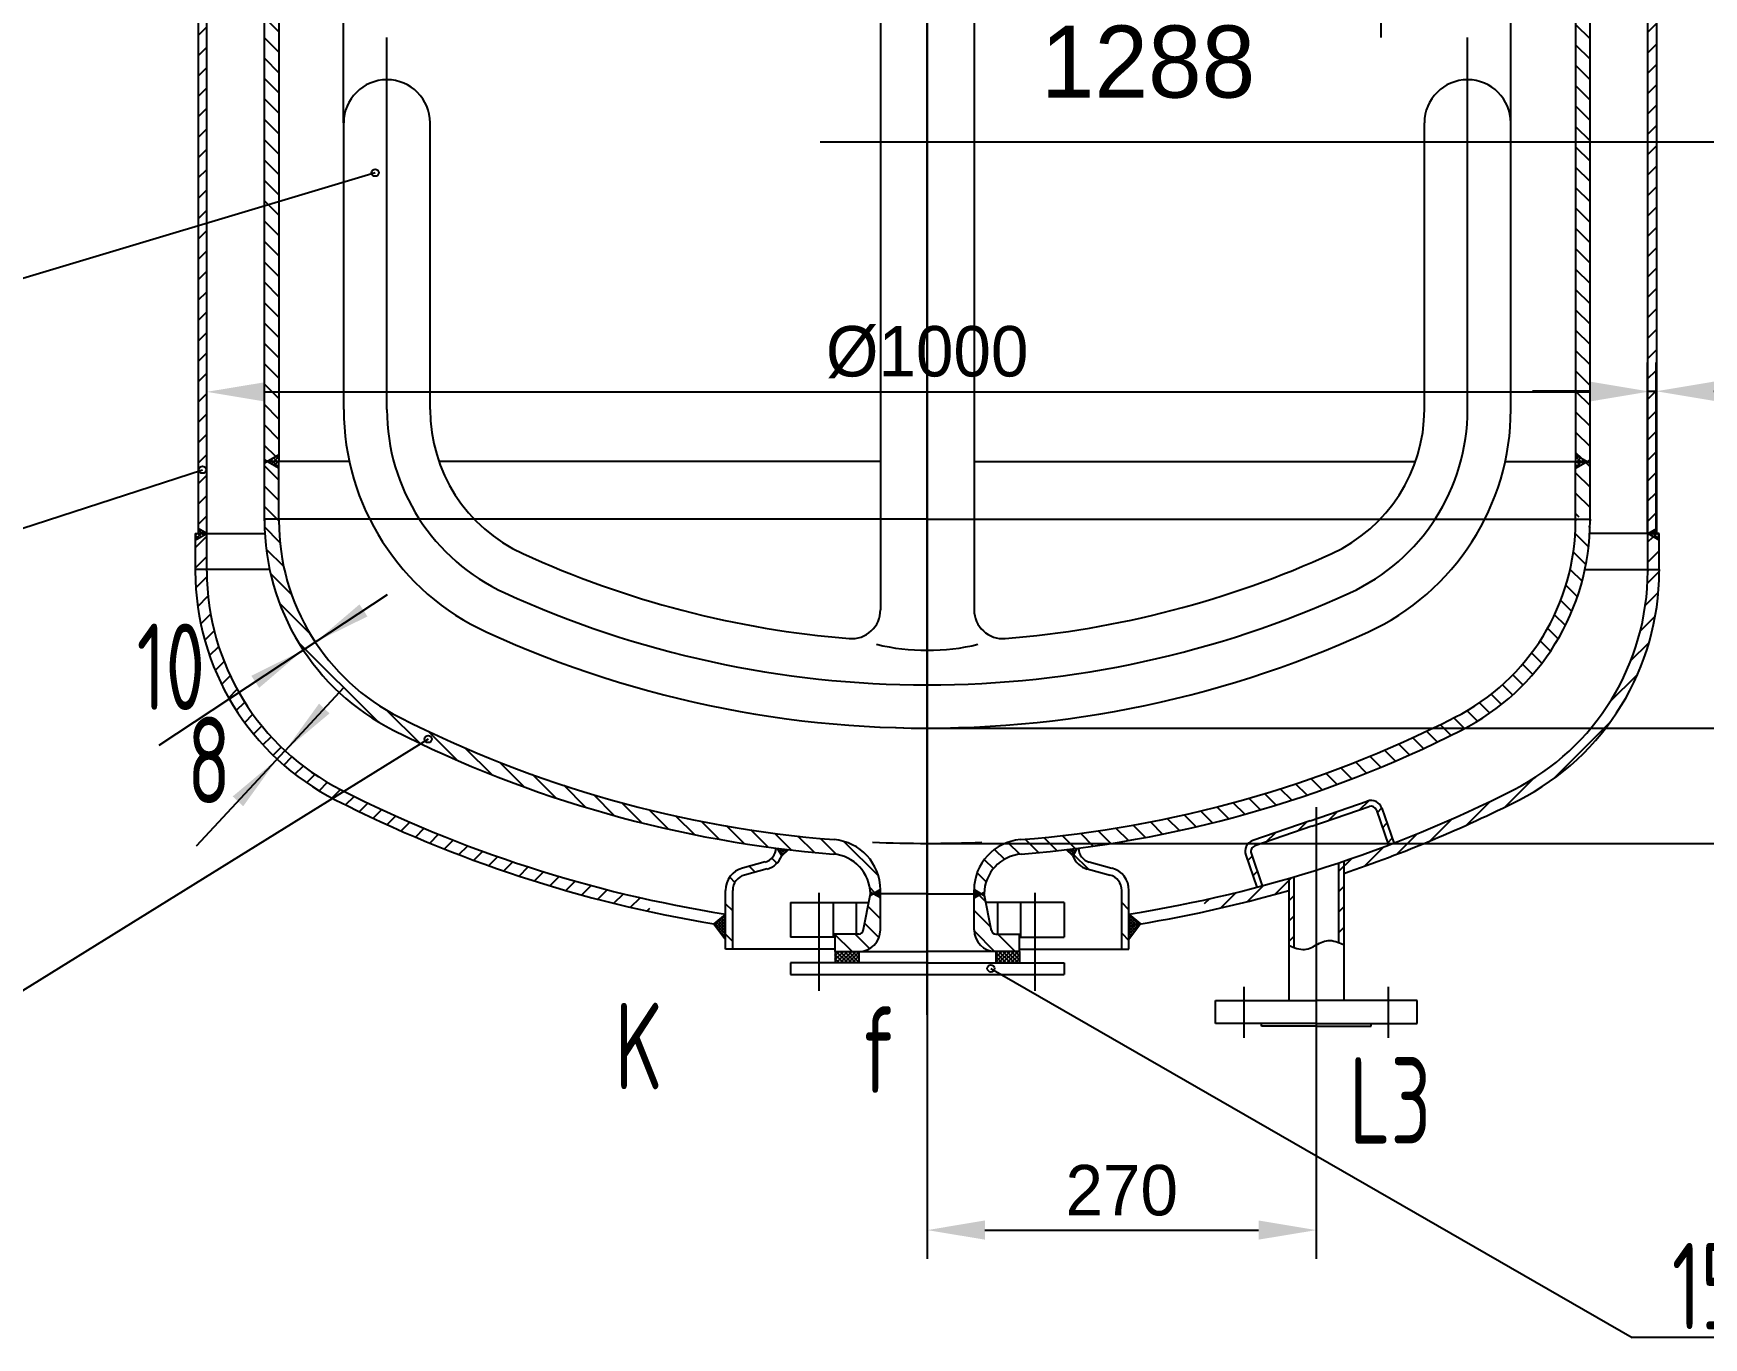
# Model space of a CAD drawing. Extents: x 184 to 1198, y -216 to 625.
# Drawn here: x 695 to 810.9, y 251.5 to 342 of the extents above; entities that cross this region are included whole.
import ezdxf

# ---------------------------------------------------------------- set-up
doc = ezdxf.new("R2010")
doc.units = 0
doc.linetypes.add('DASHDOT', pattern=[18, 15, -1, 1, -1])
doc.layers.get('0').update_dxf_attribs({"color": 8, "linetype": 'CONTINUOUS'})
doc.layers.get('DEFPOINTS').update_dxf_attribs({"linetype": 'CONTINUOUS'})
for name, color, linetype in [('0-EQUIPMENT', 7, 'CONTINUOUS'), ('1', 8, 'CONTINUOUS'), ('2', 94, 'DASHDOT'), ('85', 7, 'CONTINUOUS')]:
    doc.layers.add(name, color=color, linetype=linetype)
doc.styles.add('HZTXT', font='tssdeng.shx', dxfattribs={"width": 0.8, "bigfont": 'tssdchn.shx'})
doc.styles.get("Standard").update_dxf_attribs({"font": 'cadt_en', "bigfont": 'cadt_hz'})
doc.styles.add('STYLE1', font='cadt_en.shx', dxfattribs={"width": 0.650136, "bigfont": 'cadt_hz.shx'})
doc.styles.add('STYLE7', font='cadt_en.shx', dxfattribs={"width": 0.971372, "bigfont": 'cadt_hz.shx'})
doc.dimstyles.get("Standard").update_dxf_attribs({"dimtxt": 3.5, "dimasz": 4, "dimexe": 2, "dimexo": 0, "dimgap": 1, "dimtad": 1, "dimtoh": 1, "dimdec": 4, "dimzin": 0, "dimtxsty": 'STANDARD', "dimcen": 0, "dimazin": 3, "dimtfac": 1, "dimtdec": 4, "dimtmove": 0, "dimatfit": 3, "dimtolj": 1, "dimtzin": 0})

# ---------------------------------------------------------------- blocks, each defined once
blk = doc.blocks.new('*U4')
at = {"layer": '1'}
for p, q in [((760.28, 282.51), (760.63, 282.16)), ((760.28, 282.26), (760.46, 282.44, 1)), ((760.28, 281.97), (760.64, 282.33)), ((760.28, 282.23), (760.45, 282.06)), ((760.81, 282.27), (760.88, 282.19)), ((760.82, 282.23), (760.92, 282.33)), ((761, 282.12), (761.01, 282.13))]:
    blk.add_line(p, q, dxfattribs=at)
blk = doc.blocks.new('*U5')
at = {"layer": '1'}
for p, q in [((761.79, 278.11), (761.93, 278.25, 1)), ((761.79, 277.82), (762.22, 278.25)), ((761.79, 277.54), (762.5, 278.25)), ((761.98, 277.45), (762.78, 278.25)), ((762.8, 277.45), (762, 278.25)), ((762.26, 277.45), (763.06, 278.25)), ((762.28, 278.25), (763.08, 277.45)), ((762.55, 277.45), (763.35, 278.25)), ((762.56, 278.25), (763.36, 277.45)), ((763.43, 277.66), (762.85, 278.25)), ((763.43, 277.94), (763.13, 278.25)), ((763.43, 278.23), (763.41, 278.25)), ((762.51, 277.45), (761.79, 278.17)), ((762.23, 277.45), (761.79, 277.89)), ((761.79, 277.61), (761.95, 277.45)), ((762.83, 277.45), (763.43, 278.05)), ((763.11, 277.45), (763.43, 277.77)), ((763.4, 277.45), (763.43, 277.49))]:
    blk.add_line(p, q, dxfattribs=at)
blk = doc.blocks.new('*U10')
at = {"layer": '1'}
for p, q in [((711.16, 312.29), (711.03, 312.17)), ((711.12, 312.19), (711.03, 312.28)), ((711.5, 312.1), (711.3, 312.29)), ((711.63, 312.48), (711.34, 312.19)), ((712.03, 311.84), (711.48, 312.39)), ((712.03, 312.6), (711.52, 312.09)), ((712.03, 312.13), (711.66, 312.5)), ((712.03, 312.32), (711.7, 311.98)), ((712.03, 312.41), (711.84, 312.6)), ((712.03, 312.04), (711.88, 311.88, 1)), ((712.03, 312.69), (712.02, 312.7))]:
    blk.add_line(p, q, dxfattribs=at)
blk = doc.blocks.new('*U11')
at = {"layer": '1'}
for p, q in [((753.07, 282.12), (753.06, 282.13)), ((753.25, 282.23), (753.14, 282.33)), ((753.26, 282.27), (753.18, 282.19)), ((753.78, 281.97), (753.42, 282.33)), ((753.78, 282.51), (753.44, 282.16)), ((753.78, 282.26), (753.6, 282.44)), ((753.78, 282.23), (753.61, 282.06, 1))]:
    blk.add_line(p, q, dxfattribs=at)
blk = doc.blocks.new('*U12')
at = {"layer": '1'}
for p, q in [((750.63, 277.66), (751.22, 278.25)), ((750.63, 277.94), (750.94, 278.25)), ((750.63, 278.23), (750.66, 278.25)), ((751.5, 278.25), (750.7, 277.45)), ((751.52, 277.45), (750.72, 278.25)), ((751.79, 278.25), (750.99, 277.45)), ((751.8, 277.45), (751, 278.25)), ((751.27, 277.45), (752.07, 278.25)), ((752.08, 277.45), (751.28, 278.25)), ((752.27, 277.54), (751.57, 278.25)), ((752.27, 277.82), (751.85, 278.25)), ((752.27, 278.11), (752.13, 278.25)), ((751.24, 277.45), (750.63, 278.05)), ((750.95, 277.45), (750.63, 277.77)), ((750.67, 277.45), (750.63, 277.49)), ((751.55, 277.45), (752.27, 278.17)), ((751.83, 277.45), (752.27, 277.89)), ((752.27, 277.61), (752.12, 277.45, 1))]:
    blk.add_line(p, q, dxfattribs=at)
blk = doc.blocks.new('*U13')
at = {"layer": '1'}
for p, q in [((802.03, 312.69), (802.05, 312.7, 1)), ((802.03, 312.41), (802.22, 312.6)), ((802.03, 312.6), (802.55, 312.09)), ((802.03, 312.13), (802.4, 312.5)), ((802.03, 311.84), (802.58, 312.39)), ((802.03, 312.32), (802.37, 311.98)), ((802.03, 312.04), (802.19, 311.88)), ((802.44, 312.48), (802.73, 312.19)), ((802.57, 312.1), (802.76, 312.29)), ((802.91, 312.29), (803.03, 312.17)), ((802.94, 312.19), (803.03, 312.28))]:
    blk.add_line(p, q, dxfattribs=at)
blk = doc.blocks.new('*U20')
at = {"layer": '1'}
for p, q in [((706.23, 306.84), (706.79, 307.39)), ((706.23, 307.12), (706.36, 307.25)), ((706.41, 307.25), (706.64, 307.02)), ((706.43, 307.51), (706.82, 307.13)), ((706.43, 307.32), (706.61, 307.49, 1)), ((706.79, 307.11), (706.97, 307.29)), ((706.9, 307.33), (707, 307.23)), ((706.23, 307.14), (706.46, 306.92)), ((706.23, 306.86), (706.28, 306.81))]:
    blk.add_line(p, q, dxfattribs=at)
blk = doc.blocks.new('*U21')
at = {"layer": '1'}
for p, q in [((807.17, 307.33), (807.07, 307.23)), ((807.28, 307.11), (807.1, 307.29)), ((807.63, 307.51), (807.25, 307.13)), ((807.83, 306.84), (807.28, 307.39)), ((807.66, 307.25), (807.43, 307.02)), ((807.63, 307.32), (807.46, 307.49)), ((807.83, 307.12), (807.7, 307.25)), ((807.83, 307.14), (807.61, 306.92)), ((807.83, 306.86), (807.79, 306.81, 1))]:
    blk.add_line(p, q, dxfattribs=at)
blk = doc.blocks.new('*U22')
for p, q in [((782.13, 278.68), (782.22, 278.64, 1)), ((782.22, 278.64), (782.32, 278.6)), ((782.32, 278.6), (782.43, 278.55)), ((782.43, 278.55), (782.55, 278.51)), ((782.55, 278.51), (782.68, 278.46)), ((782.68, 278.46), (782.82, 278.43)), ((782.82, 278.43), (782.95, 278.4)), ((782.95, 278.4), (783.09, 278.39)), ((783.09, 278.39), (783.21, 278.39)), ((783.21, 278.39), (783.34, 278.41)), ((783.34, 278.41), (783.46, 278.44)), ((783.46, 278.44), (783.58, 278.48)), ((783.58, 278.48), (783.69, 278.53)), ((783.69, 278.53), (783.81, 278.58)), ((783.81, 278.58), (783.92, 278.64)), ((783.92, 278.64), (784.03, 278.7)), ((784.03, 278.7), (784.14, 278.76)), ((784.14, 278.76), (784.26, 278.82)), ((784.26, 278.82), (784.37, 278.87)), ((784.37, 278.87), (784.49, 278.92)), ((784.49, 278.92), (784.61, 278.96)), ((784.61, 278.96), (784.73, 278.99)), ((784.73, 278.99), (784.85, 279.01)), ((784.85, 279.01), (784.98, 279.01)), ((784.98, 279.01), (785.11, 279)), ((785.11, 279), (785.25, 278.97)), ((785.25, 278.97), (785.38, 278.94)), ((785.38, 278.94), (785.51, 278.89)), ((785.51, 278.89), (785.64, 278.85)), ((785.64, 278.85), (785.75, 278.8)), ((785.75, 278.8), (785.85, 278.76)), ((785.85, 278.76), (785.93, 278.72))]:
    blk.add_line(p, q)
blk = doc.blocks.new('*D30')
at = {"layer": '0-EQUIPMENT', "color": 0}
for p, q in [((716.53, 335.75), (716.53, 348.73)), ((797.53, 335.75), (797.53, 348.73)), ((720.53, 346.73), (793.53, 346.73))]:
    blk.add_line(p, q, dxfattribs=at)
for points in [[(720.53, 347.4), (720.53, 346.06), (716.53, 346.73)], [(793.53, 347.4), (793.53, 346.06), (797.53, 346.73)]]:
    blk.add_solid(points, dxfattribs=at)
at = {"layer": 'DEFPOINTS', "color": 0}
for p in [(797.53, 346.73), (716.53, 335.75), (797.53, 335.75)]:
    blk.add_point(p, dxfattribs=at)
at = {"layer": '0-EQUIPMENT', "color": 0, "insert": (757.03, 349.48), "char_height": 3.5, "attachment_point": 5}
blk.add_mtext('\\A1;810', dxfattribs=at)
blk = doc.blocks.new('*D31')
at = {"layer": '0-EQUIPMENT', "color": 0}
for p, q in [((707.03, 307.25), (707.03, 319.09)), ((807.03, 307.25), (807.03, 319.09)), ((711.03, 317.09), (803.03, 317.09))]:
    blk.add_line(p, q, dxfattribs=at)
for points in [[(711.03, 317.75), (711.03, 316.42), (707.03, 317.09)], [(803.03, 317.75), (803.03, 316.42), (807.03, 317.09)]]:
    blk.add_solid(points, dxfattribs=at)
at = {"layer": 'DEFPOINTS', "color": 0}
for p in [(807.03, 317.09), (707.03, 307.25), (807.03, 307.25)]:
    blk.add_point(p, dxfattribs=at)
at = {"layer": '0-EQUIPMENT', "color": 0, "insert": (757.03, 319.84), "char_height": 3.5, "attachment_point": 5}
blk.add_mtext('\\A1;%%c1000', dxfattribs=at)
blk = doc.blocks.new('*D32')
at = {"layer": '0-EQUIPMENT', "color": 0}
for p, q in [((757.03, 272.49), (757.03, 256.91)), ((784.03, 268.18), (784.03, 256.91)), ((761.03, 258.91), (780.03, 258.91))]:
    blk.add_line(p, q, dxfattribs=at)
for points in [[(761.03, 259.58), (761.03, 258.25), (757.03, 258.91)], [(780.03, 259.58), (780.03, 258.25), (784.03, 258.91)]]:
    blk.add_solid(points, dxfattribs=at)
at = {"layer": 'DEFPOINTS', "color": 0}
for p in [(757.03, 272.49), (784.03, 268.18), (784.03, 258.91)]:
    blk.add_point(p, dxfattribs=at)
at = {"layer": '0-EQUIPMENT', "color": 0, "insert": (770.53, 261.66), "char_height": 3.5, "attachment_point": 5}
blk.add_mtext('\\A1;270', dxfattribs=at)
blk = doc.blocks.new('*D35')
for p, q in [((807.03, 385.75), (854.03, 385.75)), ((851.53, 285.75), (851.53, 385.75)), ((757.03, 285.75), (854.03, 285.75))]:
    blk.add_line(p, q)
for points in [[(851.53, 385.75), (852.03, 381.75), (851.03, 381.75)], [(851.53, 285.75), (851.03, 289.75), (852.03, 289.75)]]:
    blk.add_solid(points)
at = {"style": 'STYLE1'}
blk.add_text('1000', height=5, rotation=90, dxfattribs=at).set_placement((848.44, 328.72))
blk = doc.blocks.new('*U50')
for p, q in [((712.03, 377.43), (711.03, 378.43, 1)), ((712.03, 376.01), (711.03, 377.01)), ((712.03, 374.6), (711.03, 375.6)), ((712.03, 373.19), (711.03, 374.19)), ((712.03, 371.77), (711.03, 372.77)), ((712.03, 370.36), (711.03, 371.36)), ((712.03, 368.94), (711.03, 369.94)), ((712.03, 367.53), (711.03, 368.53)), ((712.03, 366.11), (711.03, 367.11)), ((712.03, 364.7), (711.03, 365.7)), ((711.03, 364.29), (712.03, 363.29)), ((711.03, 362.87), (712.03, 361.87)), ((712.03, 360.46), (711.03, 361.46)), ((712.03, 359.04), (711.03, 360.04)), ((712.03, 357.63), (711.03, 358.63)), ((712.03, 356.22), (711.03, 357.22)), ((712.03, 354.8), (711.03, 355.8)), ((711.03, 354.39), (712.03, 353.39)), ((711.03, 352.97), (712.03, 351.97)), ((711.03, 351.56), (712.03, 350.56)), ((711.03, 350.14), (712.03, 349.14)), ((711.03, 348.73), (712.03, 347.73)), ((712.03, 346.32), (711.03, 347.32)), ((712.03, 344.9), (711.03, 345.9)), ((712.03, 343.49), (711.03, 344.49)), ((712.03, 342.07), (711.03, 343.07)), ((712.03, 340.66), (711.03, 341.66)), ((711.03, 340.24), (712.03, 339.24)), ((711.03, 338.83), (712.03, 337.83)), ((711.03, 337.42), (712.03, 336.42)), ((711.03, 336), (712.03, 335)), ((711.03, 334.59), (712.03, 333.59)), ((712.03, 332.17), (711.03, 333.17)), ((712.03, 330.76), (711.03, 331.76)), ((712.03, 329.34), (711.03, 330.34)), ((712.03, 327.93), (711.03, 328.93)), ((712.03, 326.52), (711.03, 327.52)), ((712.03, 325.1), (711.03, 326.1)), ((711.03, 324.69), (712.03, 323.69)), ((711.03, 323.27), (712.03, 322.27)), ((711.03, 321.86), (712.03, 320.86)), ((711.03, 320.45), (712.03, 319.45)), ((711.03, 319.03), (712.03, 318.03)), ((712.03, 316.62), (711.03, 317.62)), ((712.03, 315.2), (711.03, 316.2)), ((712.03, 313.79), (711.03, 314.79)), ((711.82, 312.59), (711.03, 313.37))]:
    blk.add_line(p, q)
blk = doc.blocks.new('*U52')
for p, q in [((802.03, 377.94), (803.03, 376.94)), ((802.71, 378.68), (803.03, 378.35, 1)), ((802.03, 376.52), (803.03, 375.52)), ((802.03, 375.11), (803.03, 374.11)), ((802.03, 373.7), (803.03, 372.7)), ((802.03, 372.28), (803.03, 371.28)), ((802.03, 370.87), (803.03, 369.87)), ((802.03, 369.45), (803.03, 368.45)), ((802.03, 368.04), (803.03, 367.04)), ((802.03, 366.62), (803.03, 365.62)), ((802.03, 365.21), (803.03, 364.21)), ((802.03, 363.8), (803.03, 362.8)), ((802.03, 362.38), (803.03, 361.38)), ((802.03, 360.97), (803.03, 359.97)), ((802.03, 359.55), (803.03, 358.55)), ((802.03, 358.14), (803.03, 357.14)), ((802.03, 356.72), (803.03, 355.72)), ((802.03, 355.31), (803.03, 354.31)), ((802.03, 353.9), (803.03, 352.9)), ((802.03, 352.48), (803.03, 351.48)), ((802.03, 351.07), (803.03, 350.07)), ((802.03, 349.65), (803.03, 348.65)), ((802.03, 348.24), (803.03, 347.24)), ((802.03, 346.83), (803.03, 345.83)), ((802.03, 345.41), (803.03, 344.41)), ((802.03, 344), (803.03, 343)), ((802.03, 342.58), (803.03, 341.58)), ((802.03, 341.17), (803.03, 340.17)), ((802.03, 339.75), (803.03, 338.75)), ((802.03, 338.34), (803.03, 337.34)), ((802.03, 336.93), (803.03, 335.93)), ((802.03, 335.51), (803.03, 334.51)), ((802.03, 334.1), (803.03, 333.1)), ((802.03, 332.68), (803.03, 331.68)), ((802.03, 331.27), (803.03, 330.27)), ((802.03, 329.85), (803.03, 328.85)), ((802.03, 328.44), (803.03, 327.44)), ((802.03, 327.03), (803.03, 326.03)), ((802.03, 325.61), (803.03, 324.61)), ((802.03, 324.2), (803.03, 323.2)), ((802.03, 322.78), (803.03, 321.78)), ((802.03, 321.37), (803.03, 320.37)), ((802.03, 319.96), (803.03, 318.96)), ((802.03, 318.54), (803.03, 317.54)), ((802.03, 317.13), (803.03, 316.13)), ((802.03, 315.71), (803.03, 314.71)), ((802.03, 314.3), (803.03, 313.3)), ((802.03, 312.88), (802.44, 312.48))]:
    blk.add_line(p, q)
blk = doc.blocks.new('*U54')
for p, q in [((711.03, 311.96), (712.03, 310.96)), ((712.03, 309.55), (711.03, 310.55)), ((712.03, 308.13), (711.03, 309.13)), ((712.11, 306.64), (711.04, 307.71)), ((711.15, 306.18), (712.37, 304.97)), ((711.45, 304.47), (712.93, 303)), ((712.06, 302.45), (714.18, 300.32)), ((713.39, 299.7), (718.89, 294.2)), ((719.51, 295), (721.81, 292.7)), ((722.39, 293.53), (724.4, 291.52)), ((724.97, 292.37), (726.82, 290.52)), ((729.09, 289.66), (727.38, 291.37)), ((731.26, 288.91), (729.64, 290.52)), ((733.33, 288.25), (731.8, 289.78)), ((733.86, 289.14), (735.31, 287.68)), ((735.83, 288.57), (737.23, 287.18)), ((737.74, 288.08), (739.08, 286.74)), ((739.58, 287.65), (740.88, 286.36)), ((741.37, 287.28), (742.62, 286.03)), ((744.32, 285.74), (743.11, 286.96)), ((745.98, 285.5), (744.8, 286.68)), ((747.6, 285.29), (746.45, 286.44)), ((749.18, 285.13), (748.06, 286.25)), ((750.74, 284.98), (749.63, 286.09)), ((751.25, 285.88), (753.65, 283.49, 1)), ((753.4, 282.32), (753.05, 282.68))]:
    blk.add_line(p, q)
blk = doc.blocks.new('*U55')
for p, q in [((753.73, 281.99), (753.78, 281.94, 1)), ((752.91, 281.39), (753.78, 280.52)), ((751.81, 278.25), (750.63, 279.43)), ((752.03, 279.45), (753.03, 278.45)), ((752.68, 280.21), (753.68, 279.21))]:
    blk.add_line(p, q)
blk = doc.blocks.new('*U56')
for p, q in [((760.63, 282.16), (761.09, 281.7)), ((760.28, 281.09), (761.44, 279.94)), ((760.28, 279.68), (761.71, 278.25)), ((761.93, 279.45), (763.13, 278.25)), ((763.34, 279.45), (763.43, 279.36, 1))]:
    blk.add_line(p, q)
blk = doc.blocks.new('*U57')
for p, q in [((779.36, 288.89), (780.17, 288.08, 1)), ((773.69, 287.48), (774.54, 286.64)), ((774.86, 287.74), (775.69, 286.9)), ((776, 288), (776.83, 287.18)), ((777.14, 288.28), (777.96, 287.46)), ((778.25, 288.58), (779.07, 287.77)), ((767.66, 286.45), (768.54, 285.56)), ((768.9, 286.62), (769.77, 285.75)), ((770.12, 286.81), (770.99, 285.95)), ((771.33, 287.02), (772.19, 286.16)), ((772.52, 287.24), (773.37, 286.39)), ((761.7, 285.33), (762.39, 284.65)), ((762.63, 285.82), (763.45, 285)), ((763.83, 286.04), (764.75, 285.11)), ((765.12, 286.15), (766.03, 285.25)), ((766.4, 286.29), (767.3, 285.39)), ((760.99, 284.63), (761.62, 284)), ((760.49, 283.71), (761.12, 283.09))]:
    blk.add_line(p, q)
blk = doc.blocks.new('*U58')
for p, q in [((794.32, 293.72), (793.58, 294.46, 1)), ((792.43, 292.79), (791.68, 293.54)), ((793.38, 293.25), (792.64, 293.99)), ((789.52, 291.46), (788.76, 292.22)), ((790.5, 291.89), (789.74, 292.65)), ((791.47, 292.33), (790.72, 293.09)), ((786.5, 290.23), (785.73, 291)), ((787.52, 290.63), (786.75, 291.4)), ((788.52, 291.04), (787.76, 291.8)), ((783.39, 289.1), (782.6, 289.89)), ((784.44, 289.47), (783.66, 290.25)), ((785.48, 289.84), (784.7, 290.62)), ((781.25, 288.41), (780.45, 289.21)), ((782.33, 288.75), (781.53, 289.54))]:
    blk.add_line(p, q)
blk = doc.blocks.new('*U59')
for p, q in [((801, 302.61), (801.76, 301.84)), ((801.36, 303.66), (802.15, 302.86, 1)), ((801.32, 300.87), (800.57, 301.62)), ((800.82, 299.95), (800.09, 300.68)), ((800.28, 299.08), (799.56, 299.8)), ((799.06, 297.48), (798.35, 298.19)), ((799.69, 298.26), (798.98, 298.97)), ((797.66, 296.05), (796.95, 296.76)), ((798.38, 296.74), (797.67, 297.45)), ((796.89, 295.4), (796.18, 296.11)), ((795.23, 294.23), (794.5, 294.96)), ((796.08, 294.79), (795.36, 295.51))]:
    blk.add_line(p, q)
blk = doc.blocks.new('*U60')
for p, q in [((802.01, 307.25), (802.93, 306.33)), ((802.92, 307.76), (803.03, 307.65, 1)), ((801.88, 305.97), (802.75, 305.1)), ((801.66, 304.77), (802.48, 303.95))]:
    blk.add_line(p, q)
blk = doc.blocks.new('*U61')
for p, q in [((802.73, 312.19), (803.03, 311.88, 1)), ((802.03, 311.47), (803.03, 310.47)), ((802.03, 310.06), (803.03, 309.06)), ((802.03, 308.64), (802.26, 308.42))]:
    blk.add_line(p, q)
blk = doc.blocks.new('*U65')
for p, q in [((706.43, 355.97), (707.03, 356.57, 1)), ((706.43, 354.55), (707.03, 355.15)), ((706.43, 353.14), (707.03, 353.74)), ((706.43, 351.73), (707.03, 352.33)), ((706.43, 350.31), (707.03, 350.91)), ((706.43, 348.9), (707.03, 349.5)), ((706.43, 347.48), (707.03, 348.08)), ((706.43, 346.07), (707.03, 346.67)), ((706.43, 344.65), (707.03, 345.25)), ((706.43, 343.24), (707.03, 343.84)), ((706.43, 341.83), (707.03, 342.43)), ((706.43, 340.41), (707.03, 341.01)), ((706.43, 339), (707.03, 339.6)), ((706.43, 337.58), (707.03, 338.18)), ((706.43, 336.17), (707.03, 336.77)), ((706.43, 334.75), (707.03, 335.35)), ((706.43, 333.34), (707.03, 333.94)), ((706.43, 331.93), (707.03, 332.53)), ((706.43, 330.51), (707.03, 331.11)), ((706.43, 329.1), (707.03, 329.7)), ((706.43, 327.68), (707.03, 328.28)), ((706.43, 326.27), (707.03, 326.87)), ((706.43, 324.86), (707.03, 325.46)), ((706.43, 323.44), (707.03, 324.04)), ((706.43, 322.03), (707.03, 322.63)), ((706.43, 320.61), (707.03, 321.21)), ((706.43, 319.2), (707.03, 319.8)), ((706.43, 317.78), (707.03, 318.38)), ((706.43, 316.37), (707.03, 316.97)), ((706.43, 314.96), (707.03, 315.56)), ((706.43, 313.54), (707.03, 314.14)), ((706.43, 312.13), (707.03, 312.73)), ((706.43, 310.71), (707.03, 311.31)), ((706.43, 309.3), (707.03, 309.9)), ((706.43, 307.88), (707.03, 308.48))]:
    blk.add_line(p, q)
blk = doc.blocks.new('*U66')
for p, q in [((706.23, 306.27), (707.03, 307.07, 1)), ((706.23, 304.86), (707.03, 305.66)), ((706.27, 303.48), (707.04, 304.25)), ((706.4, 302.2), (707.12, 302.92)), ((706.61, 300.99), (707.29, 301.67)), ((706.89, 299.85), (707.54, 300.51)), ((707.22, 298.78), (707.86, 299.41)), ((707.62, 297.75), (708.23, 298.37)), ((708.06, 296.78), (708.66, 297.38)), ((708.55, 295.86), (709.14, 296.45)), ((709.08, 294.98), (709.66, 295.56)), ((709.66, 294.14), (710.23, 294.71)), ((710.27, 293.34), (710.84, 293.91)), ((710.93, 292.58), (711.5, 293.15)), ((711.63, 291.87), (712.19, 292.43)), ((712.37, 291.19), (712.93, 291.76)), ((713.14, 290.55), (713.71, 291.12)), ((713.96, 289.96), (714.54, 290.53)), ((714.82, 289.4), (715.4, 289.99)), ((715.72, 288.89), (716.32, 289.49)), ((716.66, 288.42), (717.26, 289.01)), ((717.61, 287.95), (718.21, 288.55)), ((718.57, 287.5), (719.17, 288.1)), ((719.54, 287.05), (720.15, 287.66)), ((720.52, 286.62), (721.13, 287.22)), ((721.51, 286.19), (722.12, 286.8)), ((722.5, 285.77), (723.12, 286.39)), ((723.51, 285.36), (724.13, 285.98)), ((724.53, 284.97), (725.15, 285.59)), ((725.56, 284.58), (726.18, 285.2)), ((726.59, 284.2), (727.22, 284.83)), ((727.64, 283.84), (728.27, 284.47)), ((728.7, 283.48), (729.34, 284.12)), ((729.77, 283.14), (730.41, 283.78)), ((730.85, 282.81), (731.49, 283.45)), ((731.94, 282.48), (732.59, 283.13)), ((733.05, 282.17), (733.7, 282.83)), ((734.16, 281.88), (734.82, 282.53)), ((735.29, 281.59), (735.96, 282.25)), ((736.43, 281.32), (737.1, 281.98)), ((737.59, 281.06), (737.78, 281.25))]:
    blk.add_line(p, q)
blk = doc.blocks.new('*U67')
for p, q in [((781.18, 282.22), (782.13, 283.18)), ((776.28, 281.57), (776.62, 281.91, 1)), ((777.39, 281.26), (778.47, 282.34)), ((779.25, 281.71), (780.37, 282.83))]:
    blk.add_line(p, q)
blk = doc.blocks.new('*U68')
for p, q in [((787.03, 288.08), (787.67, 288.71)), ((784.88, 287.34), (785.52, 287.98)), ((788.27, 287.89), (788.58, 288.21)), ((780.56, 285.85), (781.21, 286.49, 1)), ((782.72, 286.59), (783.37, 287.24)), ((788.63, 286.84), (788.94, 287.16)), ((788.99, 285.79), (789.3, 286.11)), ((779.26, 284.55), (779.58, 284.86)), ((779.63, 283.5), (779.94, 283.81))]:
    blk.add_line(p, q)
blk = doc.blocks.new('*U69')
for p, q in [((807.03, 306.66), (807.41, 307.03)), ((807.03, 305.25), (807.83, 306.05)), ((807.01, 303.81), (807.83, 304.63)), ((806.86, 302.25), (807.77, 303.16)), ((806.52, 300.49), (807.56, 301.53)), ((805.85, 298.41), (807.13, 299.69)), ((804.39, 295.54), (806.33, 297.47)), ((800.53, 290.26), (804.41, 294.14)), ((797.15, 288.29), (799.13, 290.27)), ((794.47, 287.03), (796.13, 288.68)), ((789.61, 284.99), (791.03, 286.42)), ((791.97, 285.94), (793.49, 287.47)), ((787.37, 284.17), (788.71, 285.51)), ((785.58, 283.8), (786.49, 284.71)), ((782.13, 283.18), (782.34, 283.38, 1)), ((782.13, 281.76), (782.48, 282.11)), ((785.58, 282.38), (785.93, 282.73)), ((782.13, 280.35), (782.48, 280.7)), ((785.58, 280.97), (785.93, 281.32)), ((785.58, 279.55), (785.93, 279.9)), ((782.13, 278.93), (782.48, 279.28))]:
    blk.add_line(p, q)
blk = doc.blocks.new('*U70')
for p, q in [((807.03, 364.64), (807.63, 365.24, 1)), ((807.03, 363.23), (807.63, 363.83)), ((807.03, 361.82), (807.63, 362.42)), ((807.03, 360.4), (807.63, 361)), ((807.03, 358.99), (807.63, 359.59)), ((807.03, 357.57), (807.63, 358.17)), ((807.03, 356.16), (807.63, 356.76)), ((807.03, 354.74), (807.63, 355.34)), ((807.03, 353.33), (807.63, 353.93)), ((807.03, 351.92), (807.63, 352.52)), ((807.03, 350.5), (807.63, 351.1)), ((807.03, 349.09), (807.63, 349.69)), ((807.03, 347.67), (807.63, 348.27)), ((807.03, 346.26), (807.63, 346.86)), ((807.03, 344.85), (807.63, 345.45)), ((807.03, 343.43), (807.63, 344.03)), ((807.03, 342.02), (807.63, 342.62)), ((807.03, 340.6), (807.63, 341.2)), ((807.03, 339.19), (807.63, 339.79)), ((807.03, 337.77), (807.63, 338.37)), ((807.03, 336.36), (807.63, 336.96)), ((807.03, 334.95), (807.63, 335.55)), ((807.03, 333.53), (807.63, 334.13)), ((807.03, 332.12), (807.63, 332.72)), ((807.03, 330.7), (807.63, 331.3)), ((807.03, 329.29), (807.63, 329.89)), ((807.03, 327.87), (807.63, 328.47)), ((807.03, 326.46), (807.63, 327.06)), ((807.03, 325.05), (807.63, 325.65)), ((807.03, 323.63), (807.63, 324.23)), ((807.03, 322.22), (807.63, 322.82)), ((807.03, 320.8), (807.63, 321.4)), ((807.03, 319.39), (807.63, 319.99)), ((807.03, 317.98), (807.63, 318.58)), ((807.03, 316.56), (807.63, 317.16)), ((807.03, 315.15), (807.63, 315.75)), ((807.03, 313.73), (807.63, 314.33)), ((807.03, 312.32), (807.63, 312.92)), ((807.03, 310.9), (807.63, 311.5)), ((807.03, 309.49), (807.63, 310.09)), ((807.03, 308.08), (807.63, 308.68))]:
    blk.add_line(p, q)
blk = doc.blocks.new('*D72')
at = {"layer": '0-EQUIPMENT', "color": 0}
for p, q in [((807.03, 307.25), (807.03, 319.13)), ((807.63, 307.25), (807.63, 319.13)), ((803.03, 317.13), (799.03, 317.13)), ((807.03, 317.13), (807.63, 317.13)), ((811.63, 317.13), (819.8, 317.13))]:
    blk.add_line(p, q, dxfattribs=at)
for points in [[(803.03, 317.8), (803.03, 316.46), (807.03, 317.13)], [(811.63, 317.8), (811.63, 316.46), (807.63, 317.13)]]:
    blk.add_solid(points, dxfattribs=at)
at = {"layer": 'DEFPOINTS', "color": 0}
for p in [(807.63, 317.13), (807.03, 307.25), (807.63, 307.25)]:
    blk.add_point(p, dxfattribs=at)
at = {"layer": '0-EQUIPMENT', "color": 0, "insert": (817.72, 319.88), "char_height": 3.5, "attachment_point": 5}
blk.add_mtext('\\A1;6', dxfattribs=at)
blk = doc.blocks.new('*U76')
blk.add_line((714.56, 299.72), (719.57, 303.02))
blk.add_solid([(714.56, 299.72), (717.63, 302.34), (718.18, 301.5)])
blk = doc.blocks.new('*U77')
blk.add_line((703.72, 292.56), (714.77, 299.85))
blk.add_solid([(713.73, 299.17), (710.67, 296.55), (710.12, 297.38)])
blk = doc.blocks.new('*U78')
blk.add_line((712.46, 292.18), (716.54, 296.58))
blk.add_solid([(712.46, 292.18), (714.82, 295.45), (715.55, 294.77)])
blk = doc.blocks.new('*U79')
blk.add_line((712.42, 292.14), (706.3, 285.55))
blk.add_solid([(711.92, 291.6), (709.56, 288.33), (708.83, 289.01)])
blk = doc.blocks.new('*D81')
for p, q in [((828.53, 304.32), (828.53, 279.35)), ((757.03, 293.75), (831.03, 293.75)), ((757.03, 285.75), (831.03, 285.75))]:
    blk.add_line(p, q)
for points in [[(828.53, 293.75), (828.03, 297.75), (829.03, 297.75)], [(828.53, 285.75), (829.03, 281.75), (828.03, 281.75)]]:
    blk.add_solid(points)
at = {"insert": (827.1, 294.82), "char_height": 5, "attachment_point": 7, "rotation": 90, "style": 'STYLE7'}
blk.add_mtext('%%d80', dxfattribs=at)
blk = doc.blocks.new('*D100')
for p, q in [((821.63, 342.91), (821.63, 331.92)), ((821.63, 334.42), (749.6, 334.42, 1))]:
    blk.add_line(p, q)
blk.add_solid([(821.63, 334.42), (817.63, 333.92), (817.63, 334.92)])
at = {"style": 'STYLE1'}
blk.add_text('1288', height=5, dxfattribs=at).set_placement((764.92, 337.51))
blk = doc.blocks.new('*D122')
blk.add_line((757.66, 285.75), (868.92, 285.75))
blk = doc.blocks.new('*U126')
at = {"layer": '2'}
blk.add_line((757.03, 287.72), (757.03, 275.11, 1), dxfattribs=at)
at = {"layer": '85'}
for p, q in [((746.62, 285.42), (746.93, 284.89)), ((767.44, 285.42), (767.13, 284.89, 6.28)), ((745.79, 284.46), (744.22, 284.04)), ((768.27, 284.46), (769.85, 284.04, 6.28)), ((745.92, 283.98), (744.35, 283.55)), ((768.14, 283.98), (769.72, 283.55)), ((743.03, 278.42), (743.03, 282.49)), ((743.53, 278.42), (743.53, 282.49, 6.28)), ((770.53, 278.42), (770.53, 282.49, 6.28)), ((771.03, 278.42), (771.03, 282.49)), ((750.63, 278.42), (743.03, 278.42)), ((763.43, 278.42), (771.03, 278.42))]:
    blk.add_line(p, q, dxfattribs=at)
for centre, radius, start, end in [((745.53, 285.42), 1, 285, 360), ((768.53, 285.42), 1, 180, 255), ((744.63, 282.49), 1.6, 105, 180), ((745.53, 285.42), 1.5, 285, 339.0336), ((768.53, 285.42), 1.5, 200.9664, 255), ((769.43, 282.49), 1.6, 0, 75), ((744.63, 282.49), 1.1, 105, 180), ((769.43, 282.49), 1.1, 0, 75)]:
    blk.add_arc(centre, radius, start, end, dxfattribs=at)
blk = doc.blocks.new('*U127')
at = {"layer": '1'}
for p, q in [((746.66, 285.36), (747.04, 284.99)), ((746.69, 285.31), (746.78, 285.39, 1)), ((746.77, 285.17), (746.97, 285.37)), ((746.85, 285.38), (747.15, 285.09)), ((746.85, 285.04), (747.16, 285.35)), ((746.93, 284.9), (747.35, 285.32)), ((747.09, 285.35), (747.26, 285.19)), ((747.33, 285.33), (747.37, 285.29))]:
    blk.add_line(p, q, dxfattribs=at)
blk = doc.blocks.new('*U128')
at = {"layer": '1'}
for p, q in [((742.3, 280.07), (743.03, 280.8, 1)), ((742.39, 279.94), (743.03, 280.59)), ((742.73, 280.59), (743.03, 280.29)), ((742.85, 280.69), (743.03, 280.5)), ((742.96, 280.79), (743.03, 280.72)), ((742.28, 280.2), (743.03, 279.44)), ((742.39, 280.3), (743.03, 279.66)), ((742.48, 279.82), (743.03, 280.37)), ((742.5, 280.4), (743.03, 279.87)), ((742.57, 279.7), (743.03, 280.16)), ((742.59, 279.67), (743.03, 279.23)), ((742.62, 280.49), (743.03, 280.08)), ((742.66, 279.58), (743.03, 279.95)), ((742.75, 279.45), (743.03, 279.74)), ((742.84, 279.33), (743.03, 279.52)), ((742.93, 279.21), (743.03, 279.31)), ((743.02, 279.09), (743.03, 279.1))]:
    blk.add_line(p, q, dxfattribs=at)
blk = doc.blocks.new('*U129')
at = {"layer": '1'}
for p, q in [((766.73, 285.33), (766.7, 285.29)), ((767.14, 284.9), (766.72, 285.32)), ((766.97, 285.35), (766.81, 285.19)), ((767.22, 285.04), (766.91, 285.35)), ((767.22, 285.38), (766.92, 285.09)), ((767.41, 285.36), (767.03, 284.99, 1)), ((767.3, 285.17), (767.1, 285.37)), ((767.37, 285.31), (767.29, 285.39))]:
    blk.add_line(p, q, dxfattribs=at)
blk = doc.blocks.new('*U130')
at = {"layer": '1'}
for p, q in [((771.76, 280.07), (771.03, 280.8)), ((771.1, 280.79), (771.03, 280.72)), ((771.22, 280.69), (771.03, 280.5)), ((771.33, 280.59), (771.03, 280.29)), ((771.67, 279.94), (771.03, 280.59)), ((771.45, 280.49), (771.03, 280.08)), ((771.56, 280.4), (771.03, 279.87)), ((771.58, 279.82), (771.03, 280.37)), ((771.68, 280.3), (771.03, 279.66)), ((771.79, 280.2), (771.03, 279.44)), ((771.49, 279.7), (771.03, 280.16)), ((771.4, 279.58), (771.03, 279.95)), ((771.31, 279.45), (771.03, 279.74)), ((771.47, 279.67), (771.03, 279.23, 1)), ((771.23, 279.33), (771.03, 279.52)), ((771.14, 279.21), (771.03, 279.31)), ((771.05, 279.09), (771.03, 279.1))]:
    blk.add_line(p, q, dxfattribs=at)
blk = doc.blocks.new('*U131')
at = {"layer": '1'}
for p, q in [((744.68, 284.16), (745.09, 283.75)), ((746.24, 284.72), (746.6, 284.37)), ((768.22, 283.96), (767.19, 284.99, 1)), ((743.32, 283.4), (743.68, 283.04)), ((743.53, 281.06), (743.03, 281.56)), ((771.03, 281.14), (770.53, 281.64)), ((743.03, 279.44), (743.53, 278.94)), ((770.53, 279.52), (771.03, 279.02))]:
    blk.add_line(p, q, dxfattribs=at)

msp = doc.modelspace()

# ---------------------------------------------------------------- linework, layer by layer
at = {"layer": '0-EQUIPMENT'}
for p, q in [((757.03292, 273.84427), (757.03292, 535.76483)), ((788.53292, 341.68061), (788.53292, 432.18751)), ((753.78292, 429.34992), (753.78292, 301.96066)), ((760.28292, 429.34992), (760.28292, 301.96066)), ((757.03292, 398.54992), (757.03292, 271.98634, 1)), ((711.03292, 312.24992), (711.03292, 378.74992)), ((712.03292, 378.74992), (712.03292, 312.24992)), ((802.03292, 378.74992), (802.03292, 312.24992)), ((803.03292, 312.24992), (803.03292, 378.74992)), ((707.03292, 307.24992), (707.03292, 365.74992)), ((807.03292, 307.24992), (807.03292, 365.74992)), ((807.63292, 365.74992), (807.63292, 307.24992)), ((706.43292, 356.84992), (706.43292, 307.24992)), ((719.53292, 315.86899), (719.53292, 341.68061)), ((794.53292, 315.86899), (794.53292, 341.68061, 6.28319)), ((716.53292, 315.86899), (716.53292, 335.74992)), ((722.53292, 315.86899), (722.53292, 335.74992, 6.28319)), ((791.53292, 315.86899), (791.53292, 335.74992, 6.28319)), ((797.53292, 315.86899), (797.53292, 335.74992)), ((718.71389, 332.29873), (659.45414, 314.5205)), ((712.03292, 312.7118), (711.03292, 312.13445, 6.28319)), ((712.03292, 311.78804), (711.03292, 312.36539, 6.28319)), ((711.03292, 308.14617), (711.03292, 312.24992)), ((716.92262, 312.24992), (711.03292, 312.24992, 6.28319)), ((712.03292, 308.14617), (712.03292, 312.24992)), ((753.78292, 312.24992), (723.14532, 312.24992)), ((760.28292, 312.24992), (790.92053, 312.24992)), ((797.14323, 312.24992), (803.03292, 312.24992)), ((802.03292, 312.7118), (803.03292, 312.13445)), ((802.03292, 311.78804), (803.03292, 312.36539)), ((802.03292, 308.14617), (802.03292, 312.24992)), ((803.03292, 308.14617), (803.03292, 312.24992)), ((659.45414, 296.28164), (706.73164, 311.6838)), ((706.23292, 307.24992), (711.05758, 307.24992)), ((706.23292, 307.24992), (706.23292, 304.63464)), ((706.23292, 306.78804), (707.03292, 307.24992)), ((707.03292, 307.24992), (706.43292, 307.59633)), ((707.03292, 304.63464), (707.03292, 307.24992, 6.28319)), ((711.03292, 308.24992), (711.03292, 308.14617, 6.28319)), ((757.03292, 308.24992), (711.03292, 308.24992)), ((712.03292, 308.24992), (712.03292, 308.14617)), ((757.03292, 308.24992), (803.03292, 308.24992)), ((802.03292, 308.24992), (802.03292, 308.14617)), ((807.83292, 307.24992), (803.00827, 307.24992)), ((803.03292, 308.24992), (803.03292, 308.14617)), ((807.03292, 307.24992), (807.63292, 307.59633)), ((807.03292, 304.63464), (807.03292, 307.24992)), ((807.83292, 306.78804), (807.03292, 307.24992)), ((807.83292, 304.74992), (807.83292, 307.24992)), ((711.39067, 304.74992), (706.23292, 304.74992, 6.28319)), ((802.67518, 304.74992), (807.83292, 304.74992)), ((807.03292, 304.74992), (807.03292, 304.63464)), ((807.83292, 304.74992), (807.83292, 304.63464)), ((722.39314, 292.99292), (659.45414, 253.9551, 1)), ((783.59928, 287.31778), (787.57046, 288.68517)), ((783.72951, 286.93957), (787.70069, 288.30696)), ((784.03292, 288.26019), (784.03292, 268.18049)), ((788.20912, 288.05898), (789.04374, 285.63508)), ((788.58733, 288.18921), (789.41749, 285.77826, 6.28319)), ((783.59928, 287.31778), (779.62811, 285.9504)), ((783.72951, 286.93957), (779.75833, 285.57219, 6.28319)), ((746.93361, 284.88823), (747.3943, 285.31838, 6.28319)), ((767.13224, 284.88823), (766.67155, 285.31838)), ((779.13215, 284.93353), (779.90004, 282.70341)), ((779.51035, 285.06375), (780.2877, 282.80617)), ((785.58292, 284.39831), (785.58292, 278.86859)), ((785.93292, 284.4954), (785.93292, 274.85713)), ((782.13292, 283.32082), (782.13292, 274.85713)), ((782.48292, 283.42323), (782.48292, 278.5331)), ((749.53292, 275.52646), (749.53292, 282.32295)), ((752.57723, 279.69176), (753.08275, 282.24992, 6.28319)), ((753.78287, 282.53867), (753.057, 282.11958)), ((753.78292, 281.96115), (753.07898, 282.36757, 6.28319)), ((757.03292, 282.24992), (753.08275, 282.24992)), ((753.78292, 282.24992), (753.78292, 282.51996)), ((753.78292, 279.74992), (753.78292, 282.24992, 1)), ((757.03292, 282.24992), (760.9831, 282.24992)), ((760.28292, 282.24992), (760.28292, 282.51996, 6.28319)), ((760.28292, 281.96115), (760.98687, 282.36757, 6.28319)), ((760.28292, 279.74992), (760.28292, 282.24992)), ((760.28297, 282.53867), (761.00885, 282.11958, 6.28319)), ((761.48862, 279.69176), (760.9831, 282.24992)), ((764.53292, 275.52646), (764.53292, 282.32295)), ((743.03292, 280.84548), (742.23228, 280.16432)), ((747.53292, 281.64992), (752.96419, 281.64992)), ((747.53292, 281.64992), (747.53292, 279.24992)), ((750.53292, 279.24992), (750.53292, 281.64992)), ((752.13292, 279.44992), (752.13292, 281.64992)), ((766.53292, 281.64992), (761.10166, 281.64992, 6.28319)), ((761.93292, 279.44992), (761.93292, 281.64992)), ((763.53292, 279.24992), (763.53292, 281.64992)), ((766.53292, 281.64992), (766.53292, 279.24992)), ((771.03292, 280.84548), (771.83356, 280.16432)), ((742.23228, 280.16432), (743.03292, 279.06904)), ((752.28292, 279.44992), (750.53292, 279.44992)), ((750.63292, 278.24992), (750.63292, 279.44992)), ((761.78292, 279.44992), (763.53292, 279.44992)), ((763.43292, 278.24992), (763.43292, 279.44992, 6.28319)), ((771.83356, 280.16432), (771.03292, 279.06904)), ((750.63292, 279.24992), (747.53292, 279.24992, 6.28319)), ((750.63292, 278.24992), (750.63292, 277.44992)), ((750.63292, 278.24992), (757.03292, 278.24992)), ((752.27492, 278.24992), (752.27492, 277.44992)), ((763.43292, 278.24992), (757.03292, 278.24992)), ((761.79092, 278.24992), (761.79092, 277.44992)), ((763.43292, 279.24992), (766.53292, 279.24992, 6.28319)), ((763.43292, 278.24992), (763.43292, 277.44992)), ((757.03292, 277.44992), (747.53292, 277.44992)), ((747.53292, 277.44992), (747.53292, 276.64992)), ((757.03292, 277.44992), (766.53292, 277.44992)), ((761.44914, 277.07192), (805.9633, 251.45079, 1)), ((766.53292, 277.44992), (766.53292, 276.64992)), ((747.53292, 276.64992), (766.53292, 276.64992)), ((777.03292, 273.25713), (777.03292, 274.85713)), ((777.03292, 274.85713), (784.03292, 274.85713)), ((779.03292, 272.24674), (779.03292, 275.80157)), ((791.03292, 274.85713), (784.03292, 274.85713)), ((789.03292, 272.24674), (789.03292, 275.80157)), ((791.03292, 273.25713), (791.03292, 274.85713)), ((784.03292, 273.25713), (777.03292, 273.25713)), ((780.23292, 273.05713), (780.23292, 273.25713)), ((784.03292, 273.05713), (780.23292, 273.05713)), ((784.03292, 273.25713), (791.03292, 273.25713, 6.28319)), ((784.03292, 273.05713), (787.83292, 273.05713)), ((787.83292, 273.05713), (787.83292, 273.25713)), ((815.9633, 251.45079), (805.9633, 251.45079))]:
    msp.add_line(p, q, dxfattribs=at)
for centre in [(718.71389, 332.29873), (706.73164, 311.6838), (722.39314, 292.99292), (761.44914, 277.07192)]:
    msp.add_circle(centre, 0.25, dxfattribs=at)
for centre, radius, start, end in [((719.53292, 335.74992), 3, 90, 180), ((719.53292, 335.74992), 3, 0, 90), ((794.53292, 335.74992), 3, 90, 180), ((794.53292, 335.74992), 3, 0, 90), ((733.53292, 315.86899), 17, 180, 245.4221535), ((733.53292, 315.86899), 14, 180, 245.4221535), ((733.53292, 315.86899), 11, 180, 245.4221535), ((780.53292, 315.86899), 11, 294.5778465, 360), ((780.53292, 315.86899), 14, 294.5778465, 360), ((780.53292, 315.86899), 17, 294.5778465, 360), ((757.03292, 367.24992), 70.5, 236.6588324, 236.8120477), ((727.33292, 308.14617), 16.3, 180, 243.1244059), ((727.33292, 308.14617), 15.3, 180, 243.1244059), ((786.73292, 308.14617), 15.3, 296.8755941, 360), ((786.73292, 308.14617), 16.3, 296.8755941, 360), ((757.03292, 367.24992), 67.5, 245.4221535, 265.4026586), ((757.03292, 367.24992), 67.5, 274.5973414, 294.5778465), ((724.03292, 304.63464), 17.8, 180, 243.1244059), ((724.03292, 304.63464), 17, 180, 243.1244059), ((790.03292, 304.63464), 17, 296.8755941, 360), ((790.03292, 304.63464), 17.8, 296.8755941, 360), ((757.03292, 367.24992), 70.5, 245.4221535, 270), ((757.03292, 367.24992), 70.5, 270, 294.5778465), ((751.78292, 301.96066), 2, 265.4026586, 360), ((762.28292, 301.96066), 2, 180, 274.5973414), ((757.03292, 367.24992), 73.5, 245.4221535, 272.5343132), ((757.03292, 367.24992), 73.5, 267.4656868, 294.5778465), ((756.90118, 313.07773), 13.92421, 255.919685, 270.5421142), ((757.16467, 313.07773), 13.92421, 269.4578858, 284.080315), ((757.03292, 366.74992), 81, 243.1244059, 265.4182366), ((757.03292, 366.74992), 81, 274.5817634, 296.8755941), ((757.03292, 366.74992), 82, 243.1244059, 265.4344801), ((757.03292, 366.74992), 82, 274.5655199, 296.8755941), ((757.03292, 369.74992), 90.8, 243.1244059, 260.6187762), ((757.03292, 369.74992), 90, 243.1244059, 261.0509819), ((757.03292, 369.74992), 90, 278.9490181, 296.8755941), ((757.03292, 369.74992), 90.8, 288.5590556, 296.8755941), ((787.83092, 287.92875), 0.8, 19, 109), ((787.83092, 287.92875), 0.4, 19, 109), ((750.28292, 282.51996), 3.5, 0, 85.4182366), ((757.03292, 366.74992), 81, 267.3133955, 270), ((757.03292, 366.74992), 81, 270, 272.6866045), ((763.78292, 282.51996), 3.5, 94.5817634, 180), ((779.88856, 285.19398), 0.8, 109, 199), ((779.88856, 285.19398), 0.4, 109, 199), ((750.28292, 282.219), 2.8, 0.6328508, 85.4344801), ((763.78292, 282.219), 2.8, 94.5655199, 179.3671492), ((757.03292, 369.74992), 90.8, 278.8695333, 286.0473534), ((752.28292, 279.74992), 0.3, 270, 360), ((752.28292, 279.74992), 1.5, 270, 360), ((761.78292, 279.74992), 1.5, 180, 270), ((761.78292, 279.74992), 0.3, 180, 270)]:
    msp.add_arc(centre, radius, start, end, dxfattribs=at)

# ---------------------------------------------------------------- block references
for name in ['*D122', '*D35', '*U50', '*U52', '*U70', '*U65', '*D100', '*U10', '*U54', '*U13', '*U61', '*U20', '*U60', '*U21', '*U66', '*U69', '*D81', '*U76', '*U59', '*U77', '*U78', '*U58', '*U79', '*U57', '*U68', '*U126', '*U127', '*U129', '*U131', '*U67', '*U55', '*U11', '*U4', '*U56', '*U128', '*U130', '*U12', '*U5', '*U22']:
    msp.add_blockref(name, (0, 0), dxfattribs=at)

# ---------------------------------------------------------------- texts
at = {"layer": '0-EQUIPMENT', "style": 'HZTXT', "width": 0.7}
for s, p in [('10', (702.16055, 295.00709)), ('8', (705.67455, 288.53609)), ('K', (735.35055, 268.68009)), ('f', (752.35255, 268.42109)), ('L3', (786.30255, 264.91209)), ('15', (808.7113, 252.02269))]:
    msp.add_text(s, height=6, dxfattribs=at).set_placement(p)

# ---------------------------------------------------------------- dimensions: what is measured, and where the dimension line sits
at = {"layer": '0-EQUIPMENT'}
for base, p1, p2, text, picture, middle in [((797.53292, 346.73098), (716.53292, 335.74992), (797.53292, 335.74992), '810', '*D30', (757.03292, 349.48098)), ((807.03292, 317.08798), (707.03292, 307.24992), (807.03292, 307.24992), '%%c1000', '*D31', (757.03292, 319.83798)), ((807.63292, 317.13086), (807.03292, 307.24992), (807.63292, 307.24992), '6', '*D72', (817.71626, 319.88086)), ((784.03292, 258.91498), (757.03292, 272.49085), (784.03292, 268.18049), '270', '*D32', (770.53292, 261.66498))]:
    dim = msp.add_linear_dim(base=base, p1=p1, p2=p2, text=text, dimstyle='STANDARD', dxfattribs=at)
    dim.commit()
    dim.dimension.update_dxf_attribs({"geometry": picture, "text_midpoint": middle})

doc.saveas('drawing.dxf')
